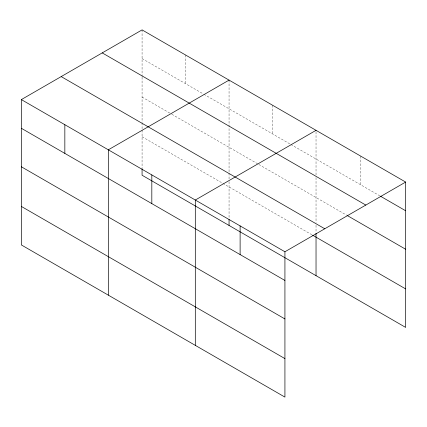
<?xml version="1.0" encoding="UTF-8"?>
<svg xmlns="http://www.w3.org/2000/svg" width="427" height="427" viewBox="0 0 427 427"><rect width="100%" height="100%" fill="white"/><g stroke="black" fill="none" stroke-linecap="round" stroke-linejoin="round"><path stroke-width="0.32" stroke-dasharray="2.13 1.6" d="M316.033 177.6L316.033 222.627M316.033 174.947L316.033 130.331M142.074 58.584L203.305 93.935M203.876 94.266L290.285 144.15M290.856 144.481L379.8 195.833M142.074 97.078L171.259 113.929M171.83 114.26L258.239 164.144M258.81 164.475L346.478 215.091M142.074 136.736L312.03 234.861M360.842 156.202L360.842 184.891M316.033 225.275L316.033 232.544M272.543 105.223L272.543 133.913M229.053 80.116L229.053 172.412M229.053 173.074L229.053 179.02M229.053 181.667L229.053 218.811M185.564 55.003L185.564 83.692M142.074 29.895L142.074 76.502M142.074 77.17L142.074 122.197M142.074 122.859L142.074 129.466M142.074 130.128L142.074 167.928"/><path stroke-width="0.64" d="M284.926 318.953L284.926 251.77L21.35 99.598L21.35 244.933L284.926 397.105L284.926 318.953L21.35 166.776M142.074 168.596L142.074 175.23L405.65 327.402L405.65 182.067L142.074 29.895L21.35 99.598M229.053 80.116L108.33 149.813L108.33 295.148M316.033 130.331L195.31 200.033L195.31 345.363M284.926 251.77L405.65 182.067M380.372 196.164L405.65 210.757M102.234 52.9L365.811 205.072M347.055 215.421L405.65 249.251M61.189 76.593L324.766 228.771M312.601 235.192L405.65 288.908M21.35 128.287L284.926 280.459M21.35 206.438L284.926 358.611M316.033 233.206L316.033 275.666M240.118 225.899L240.118 254.588M229.053 219.473L229.053 225.445M151.82 174.921L151.82 203.61M64.84 124.705L64.84 153.394"/></g></svg>
